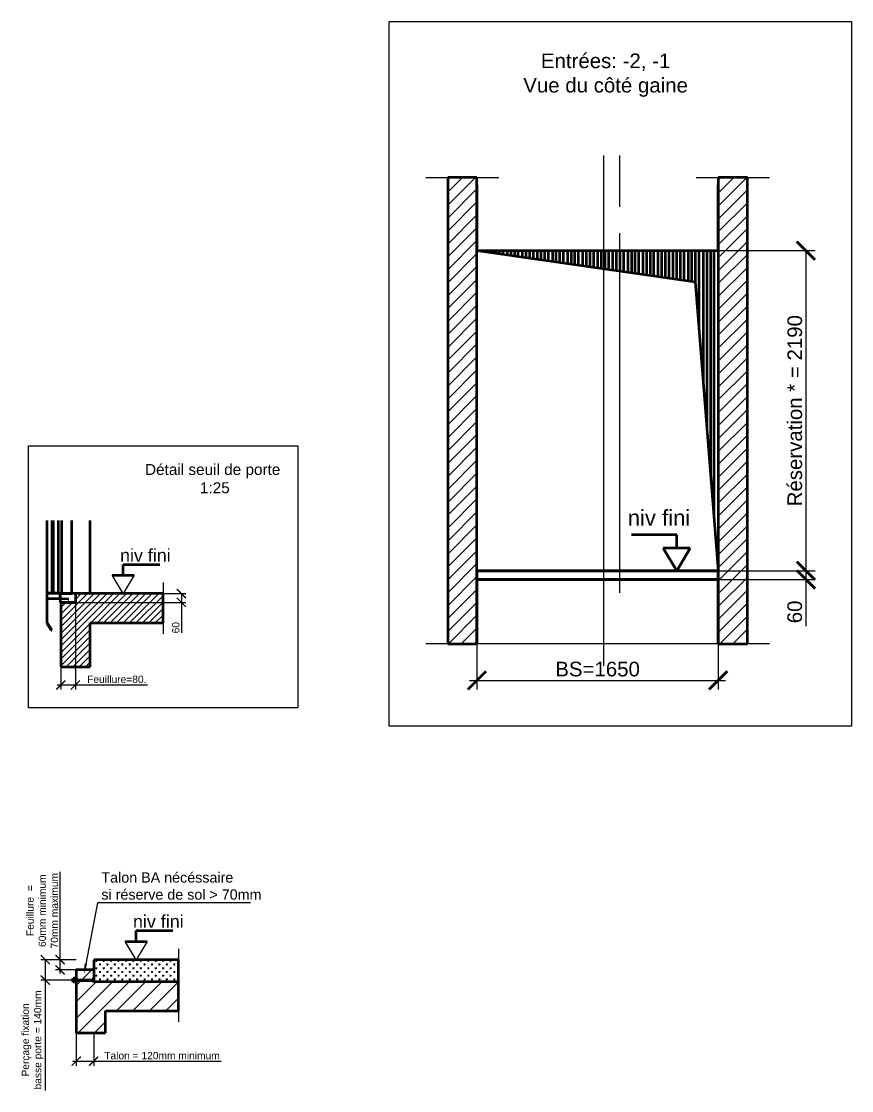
# Model space of a CAD drawing. Header units: millimetres. Extents: x -113 to 75846, y -14769 to 18394.
# Drawn here: x 3878 to 9557, y -2744 to 4571 of the extents above; entities that cross this region are included whole.
import ezdxf
from ezdxf.enums import TextEntityAlignment as Align

# ---------------------------------------------------------------- set-up
doc = ezdxf.new("R2010")
doc.units = ezdxf.units.MM
for name, pattern in [('AM_ISO02W050', [7.5, 6, -1.5]), ('AM_ISO08W050', [18, 12, -1.5, 3, -1.5]), ('DASH_CENTER', [36, 24, -3, 6, -3])]:
    doc.linetypes.add(name, pattern=pattern)
doc.layers.add('1', color=1, linetype='Continuous')
for name, color, linetype, lineweight in [('AM_0', 7, 'Continuous', 50), ('AM_5', 3, 'Continuous', 25), ('AM_8', 1, 'Continuous', 25), ('LDCar-AM_0', 7, 'Continuous', 50), ('LDCar-AM_3', 6, 'AM_ISO02W050', 25), ('LDCar-AM_4', 3, 'Continuous', 25), ('LDCar-AM_6', 2, 'Continuous', 35), ('LDCar-AM_7', 4, 'AM_ISO08W050', 25), ('LDShaft-AM_0', 7, 'Continuous', 50), ('LDShaft-AM_4', 3, 'Continuous', 25), ('LDShaft-AM_5', 3, 'Continuous', 25), ('LDShaft-AM_6', 2, 'Continuous', 35), ('LDShaft-AM_7', 4, 'AM_ISO08W050', 25), ('LDShaft-AM_8', 1, 'Continuous', 25)]:
    doc.layers.add(name, color=color, linetype=linetype, lineweight=lineweight)
doc.layers.add('AM_VIEWS', color=1, linetype='Continuous', lineweight=25, plot=False)
doc.styles.add('ACDINTS', font='arial.ttf', dxfattribs={"height": 0.2})
doc.styles.add('LD', font='ARIALUNI.TTF')
doc.dimstyles.new('LIFT', dxfattribs={"dimtxt": 2.5, "dimasz": 2.5, "dimexe": 1.25, "dimexo": 0, "dimgap": 0.5, "dimtad": 1, "dimdec": 0, "dimzin": 1, "dimdsep": 46, "dimtxsty": 'LD', "dimblk": 'ARCHTICK', "dimcen": 0, "dimdle": 1, "dimclrd": 3, "dimclre": 3, "dimclrt": 4, "dimadec": 0, "dimazin": 0, "dimtp": 0.1, "dimtm": 0.1, "dimtfac": 0.71, "dimtdec": 0, "dimtix": 1, "dimtmove": 0, "dimatfit": 3, "dimfxl": 1, "dimtolj": 1, "dimarcsym": 0})

# ---------------------------------------------------------------- blocks, each defined once
blk = doc.blocks.new('LD_20150423135318_00000017')
at = {"layer": 'LDShaft-AM_8'}
for p, q in [((1800, 739.3), (2160.7, 1100)), ((1800, 783.5), (2116.5, 1100)), ((1800, 827.7), (2072.3, 1100)), ((1800, 871.9), (2028.1, 1100)), ((1800, 916.1), (1983.9, 1100)), ((1900, 1060.3), (1939.7, 1100)), ((2004.9, 900), (2204.9, 1100)), ((2049, 900), (2249, 1100)), ((2093.2, 900), (2293.2, 1100)), ((2137.4, 900), (2337.4, 1100)), ((2181.6, 900), (2381.6, 1100)), ((2225.8, 900), (2425.8, 1100)), ((2270, 900), (2470, 1100)), ((1800, 960.3), (1879.7, 1040)), ((1800, 1004.5), (1835.5, 1040)), ((2314.2, 900), (2500, 1085.8)), ((2358.4, 900), (2500, 1041.6)), ((2402.6, 900), (2500, 997.4)), ((2446.8, 900), (2500, 953.2)), ((1800, 695.1), (2000, 895.1)), ((2491, 900), (2500, 909)), ((1800, 651), (2000, 851)), ((1800, 606.8), (2000, 806.8)), ((1837.4, 600), (2000, 762.6)), ((1881.6, 600), (2000, 718.4)), ((1925.8, 600), (2000, 674.2)), ((1970, 600), (2000, 630))]:
    blk.add_line(p, q, dxfattribs=at)
blk = doc.blocks.new('LD_20150423135318_00000018')
at = {"layer": 'LDShaft-AM_0'}
for p, q in [((2000, 1100), (2000, 1600)), ((1900, 1099.9999), (1900, 1040)), ((2000, 1099.9999), (1900, 1099.9999)), ((2500, 1099.9999), (2000, 1099.9999)), ((2500, 899.9999), (2500, 1099.9999)), ((1820, 1040), (1800, 1040)), ((1800, 1040), (1800, 600)), ((1900, 1040), (1820, 1040)), ((2000, 600), (2000, 899.9999)), ((2000, 899.9999), (2500, 899.9999)), ((1800, 600), (1820, 600)), ((1820, 600), (2000, 600))]:
    blk.add_line(p, q, dxfattribs=at)
blk = doc.blocks.new('LD_20150423135318_00000019')
at = {"layer": 'LDShaft-AM_4'}
blk.add_line((700, 75), (700, -275.0001), dxfattribs=at)
blk = doc.blocks.new('LD_20150423135318_0000001A')
at = {"layer": 'LDCar-AM_0'}
for p, q in [((-151, 500), (-151, 5)), ((-113, 5), (-113, 500)), ((-108, 500), (-108, 5)), ((-70, 5), (-70, 500)), ((-151, 5), (-113, 5)), ((-60, 0), (-150, 0)), ((-150, 0), (-150, -34)), ((-108, 5), (-70, 5)), ((-60, -34), (-60, 0)), ((-147, -34), (-150, -34)), ((-150, -34), (-150, -200)), ((-150, -34), (-60, -34)), ((-147, -200), (-147, -34)), ((-150, -200), (-147, -200)), ((-147.2, -200.2), (-149.8, -201.8)), ((-149.8, -201.8), (-119.8, -250.8)), ((-117.2, -249.2), (-147.2, -200.2)), ((-119.8, -250.8), (-117.2, -249.2))]:
    blk.add_line(p, q, dxfattribs=at)
at = {"layer": 'LDCar-AM_3'}
for p, q in [((-151, 500), (-151, 5)), ((-150, 500), (-150, 5)), ((-150, 5), (-150, 500)), ((-114, 500), (-114, 5)), ((-114, 5), (-114, 500)), ((-113, 5), (-113, 500)), ((-108, 500), (-108, 5)), ((-107, 500), (-107, 5)), ((-107, 5), (-107, 500)), ((-71, 500), (-71, 5)), ((-71, 5), (-71, 500)), ((-70, 5), (-70, 500)), ((-151, 5), (-150, 5)), ((-150, 5), (-114, 5)), ((-114, 5), (-113, 5)), ((-108, 5), (-107, 5)), ((-107, 5), (-71, 5)), ((-71, 5), (-70, 5))]:
    blk.add_line(p, q, dxfattribs=at)
at = {"layer": 'LDCar-AM_7'}
for p, q in [((-147, -34), (-147, -37)), ((-1, -34), (-147, -34)), ((-147, -37), (-4, -37)), ((-4, -37), (-4, -46)), ((-4, -46), (-1, -46)), ((-1, -46), (-1, -34))]:
    blk.add_line(p, q, dxfattribs=at)
blk = doc.blocks.new('_ArchTick')
at = {"color": 0, "linetype": 'ByBlock', "const_width": 0.15}
blk.add_lwpolyline([(-0.5, -0.5), (0.5, 0.5)], dxfattribs=at)
blk = doc.blocks.new('*D120')
at = {"layer": 'LDShaft-AM_5', "color": 3, "transparency": 16777216}
for p, q in [((4202.5, 656.2), (5003.7, 656.2)), ((4202.5, 596.2), (5003.7, 596.2)), ((4972.5, 656.2), (4972.5, 596.2)), ((4972.5, 596.2), (4972.5, 387.1))]:
    blk.add_line(p, q, dxfattribs=at)
for p in [(4202.7, 656.2), (4202.7, 596.2)]:
    blk.add_point(p, dxfattribs=at)
at = {"layer": 'LDShaft-AM_5', "color": 3, "transparency": 16777216, "xscale": 62.5, "yscale": 62.5, "zscale": 62.5}
for p, rotation in [((4972.5, 656.2), 270), ((4972.5, 596.2), 90)]:
    blk.add_blockref('_ArchTick', p, dxfattribs=dict(at, rotation=rotation))
at = {"layer": 'LDShaft-AM_5', "color": 4, "transparency": 16777216, "insert": (4960, 422.9), "char_height": 50, "attachment_point": 8, "rotation": 90, "style": 'LD'}
blk.add_mtext('60', dxfattribs=at)
blk = doc.blocks.new('*D121')
at = {"layer": 'AM_5', "color": 3, "lineweight": -2, "transparency": 16777216}
for p, q in [((4147.5, 656.2), (4147.5, 0)), ((4247.5, 656.2), (4247.5, 0)), ((4122.5, 31.2), (4247.5, 31.2)), ((4247.5, 31.2), (4740.2, 31.2))]:
    blk.add_line(p, q, dxfattribs=at)
at = {"layer": 'Defpoints', "color": 0, "transparency": 16777216}
for p in [(4147.5, 656.2), (4247.5, 656.2), (4247.5, 31.2)]:
    blk.add_point(p, dxfattribs=at)
at = {"layer": 'AM_5', "color": 3, "lineweight": -2, "transparency": 16777216, "xscale": 62.5, "yscale": 62.5, "zscale": 62.5, "rotation": 180}
blk.add_blockref('_ArchTick', (4147.5, 31.2), dxfattribs=at)
at = {"layer": 'AM_5', "color": 3, "lineweight": -2, "transparency": 16777216, "xscale": 62.5, "yscale": 62.5, "zscale": 62.5}
blk.add_blockref('_ArchTick', (4247.5, 31.2), dxfattribs=at)
at = {"layer": 'AM_5', "color": 4, "transparency": 16777216, "insert": (4530.7, 69.3), "char_height": 50, "attachment_point": 5, "style": 'LD'}
blk.add_mtext('\\A1;Feuillure=80.', dxfattribs=at)
blk = doc.blocks.new('LD_20150423135318_0000001B')
at = {"layer": 'LDShaft-AM_0'}
for p, q in [((-50, 500), (-50, 0)), ((20.5, 0), (20.5, 500)), ((-50, 0), (20.5, 0))]:
    blk.add_line(p, q, dxfattribs=at)
blk = doc.blocks.new('LD_20150423135318_0000001C')
at = {"layer": 'LDShaft-AM_0'}
for p, q in [((700, 0), (-5, 0)), ((-5, 0), (-5, -60)), ((-5, -60), (100, -60))]:
    blk.add_line(p, q, dxfattribs=at)
blk = doc.blocks.new('LD_20150423135318_0000001D')
at = {"layer": 'LDCar-AM_4'}
blk.add_line((2000, 600), (-350, 600), dxfattribs=at)
blk = doc.blocks.new('LD_20150423135318_0000001E')
at = {"layer": 'LDCar-AM_4'}
for p, q in [((-350, 3790), (150, 3790)), ((1500, 3790), (2000, 3790))]:
    blk.add_line(p, q, dxfattribs=at)
blk = doc.blocks.new('LD_20150423135318_0000001F')
at = {"layer": 'LDShaft-AM_8'}
for p, q in [((-200, 3600.7), (-10.7, 3790)), ((-200, 3689.1), (-99.1, 3790)), ((-200, 3777.5), (-187.5, 3790)), ((1650, 3594.5), (1845.5, 3790)), ((1650, 3682.9), (1757.1, 3790)), ((1650, 3771.3), (1668.7, 3790)), ((-200, 3512.3), (0, 3712.3)), ((1650, 3506.2), (1850, 3706.2)), ((-200, 3423.9), (0, 3623.9)), ((1650, 3417.8), (1850, 3617.8)), ((-200, 3335.5), (0, 3535.5)), ((1650, 3329.4), (1850, 3529.4)), ((-200, 3247.1), (0, 3447.1)), ((1650, 3241), (1850, 3441)), ((-200, 3158.8), (0, 3358.8)), ((1650, 3152.6), (1850, 3352.6)), ((-200, 3070.4), (0, 3270.4)), ((1650, 3064.2), (1850, 3264.2)), ((-200, 2982), (0, 3182)), ((1650, 2975.8), (1850, 3175.8)), ((-200, 2893.6), (0, 3093.6)), ((1650, 2887.4), (1850, 3087.4)), ((-200, 2805.2), (0, 3005.2)), ((1650, 2799), (1850, 2999)), ((-200, 2716.8), (0, 2916.8)), ((1650, 2710.7), (1850, 2910.7)), ((-200, 2628.4), (0, 2828.4)), ((1650, 2622.3), (1850, 2822.3)), ((-200, 2540), (0, 2740)), ((1650, 2533.9), (1850, 2733.9)), ((-200, 2451.7), (0, 2651.7)), ((1650, 2445.5), (1850, 2645.5)), ((-200, 2363.3), (0, 2563.3)), ((1650, 2357.1), (1850, 2557.1)), ((-200, 2274.9), (0, 2474.9)), ((1650, 2268.7), (1850, 2468.7)), ((-200, 2186.5), (0, 2386.5)), ((1650, 2180.3), (1850, 2380.3)), ((-200, 2098.1), (0, 2298.1)), ((1650, 2091.9), (1850, 2291.9)), ((-200, 2009.7), (0, 2209.7)), ((1650, 2003.6), (1850, 2203.6)), ((-200, 1921.3), (0, 2121.3)), ((1650, 1915.2), (1850, 2115.2)), ((-200, 1832.9), (0, 2032.9)), ((1650, 1826.8), (1850, 2026.8)), ((-200, 1744.5), (0, 1944.5)), ((1650, 1738.4), (1850, 1938.4)), ((-200, 1656.2), (0, 1856.2)), ((1650, 1650), (1850, 1850)), ((1650, 1650), (1850, 1850)), ((-200, 1567.8), (0, 1767.8)), ((1650, 1561.6), (1850, 1761.6)), ((-200, 1479.4), (0, 1679.4)), ((1650, 1473.2), (1850, 1673.2)), ((-200, 1391), (0, 1591)), ((1650, 1384.8), (1850, 1584.8)), ((-200, 1302.6), (0, 1502.6)), ((1650, 1296.4), (1850, 1496.4)), ((-200, 1214.2), (0, 1414.2)), ((1650, 1208.1), (1850, 1408.1)), ((-200, 1125.8), (0, 1325.8)), ((1650, 1119.7), (1850, 1319.7)), ((-200, 1037.4), (0, 1237.4)), ((1650, 1031.3), (1850, 1231.3)), ((-200, 949), (0, 1149)), ((1650, 942.9), (1850, 1142.9)), ((-200, 860.7), (0, 1060.7)), ((1650, 854.5), (1850, 1054.5)), ((-200, 772.3), (0, 972.3)), ((1650, 766.1), (1850, 966.1)), ((-200, 683.9), (0, 883.9)), ((1650, 677.7), (1850, 877.7)), ((-195.5, 600), (0, 795.5)), ((1660.7, 600), (1850, 789.3)), ((-107.1, 600), (0, 707.1)), ((1749, 600), (1850, 701)), ((-18.7, 600), (0, 618.7)), ((1837.4, 600), (1850, 612.6))]:
    blk.add_line(p, q, dxfattribs=at)
blk = doc.blocks.new('LD_20150423135318_00000020')
at = {"layer": 'LDShaft-AM_0'}
for p, q in [((0, 3790), (-200, 3790)), ((-200, 3790), (-200, 600)), ((0, 600), (0, 3790)), ((0, 3739.9999), (0, 3680)), ((1850, 3790), (1650, 3790)), ((1650, 3790), (1650, 600)), ((1650, 3680), (1650, 3739.9999)), ((1850, 600), (1850, 3790)), ((0, 3680), (0, 3290)), ((1650, 3290), (1650, 3680)), ((0, 3290), (1650, 3290)), ((0, 1099.9999), (0, 1040)), ((1650, 1099.9999), (0, 1099.9999)), ((1650, 1040), (1650, 1099.9999)), ((0, 1040), (0, 600)), ((1650, 1040), (0, 1040)), ((0, 1040), (1650, 1040)), ((1650, 600), (1650, 1040)), ((-200, 600), (0, 600)), ((1650, 600), (1850, 600))]:
    blk.add_line(p, q, dxfattribs=at)
blk = doc.blocks.new('LD_20150423135318_00000021')
at = {"layer": 'LDShaft-AM_7'}
for p, q in [((-783, -650), (-783, 2840)), ((-673, -150), (-673, 2310))]:
    blk.add_line(p, q, dxfattribs=at)
blk = doc.blocks.new('*D129')
at = {"layer": 'AM_5', "color": 3, "transparency": 16777216}
for p, q in [((8644.1, 3002.5), (9306.6, 3002.5)), ((9244.1, 3002.5), (9244.1, 812.5)), ((8644.1, 812.5), (9306.6, 812.5))]:
    blk.add_line(p, q, dxfattribs=at)
for p in [(8644.6, 3002.5), (8644.6, 812.5)]:
    blk.add_point(p, dxfattribs=at)
at = {"layer": 'AM_5', "color": 3, "transparency": 16777216, "xscale": 125, "yscale": 125, "zscale": 125}
for p, rotation in [((9244.1, 3002.5), 90), ((9244.1, 812.5), 270)]:
    blk.add_blockref('_ArchTick', p, dxfattribs=dict(at, rotation=rotation))
at = {"layer": 'AM_5', "color": 4, "transparency": 16777216, "insert": (9219.1, 1907.5), "char_height": 100, "attachment_point": 8, "rotation": 90, "style": 'LD'}
blk.add_mtext('Réservation * = 2190', dxfattribs=at)
blk = doc.blocks.new('LD_HOLE')
for p, q in [((-0.5, 0.5), (0.4046, 0.403)), ((-0.4375, 0.5), (-0.4375, 0.4933)), ((-0.4225, 0.5), (-0.4225, 0.4917)), ((-0.4075, 0.5), (-0.4075, 0.4901)), ((-0.3925, 0.5), (-0.3925, 0.4878)), ((-0.375, 0.5), (-0.375, 0.4866)), ((-0.36, 0.5), (-0.36, 0.485)), ((-0.345, 0.5), (-0.345, 0.4834)), ((-0.33, 0.5), (-0.33, 0.4818)), ((-0.3125, 0.5), (-0.3125, 0.4799)), ((-0.2975, 0.5), (-0.2975, 0.4783)), ((-0.2825, 0.5), (-0.2825, 0.4767)), ((-0.2675, 0.5), (-0.2675, 0.4751)), ((-0.25, 0.5), (-0.25, 0.4732)), ((-0.235, 0.5), (-0.235, 0.4716)), ((-0.22, 0.5), (-0.22, 0.47)), ((-0.205, 0.5), (-0.205, 0.4684)), ((-0.1875, 0.5), (-0.1875, 0.4665)), ((-0.1725, 0.5), (-0.1725, 0.4649)), ((-0.1575, 0.5), (-0.1575, 0.4633)), ((-0.1425, 0.5), (-0.1425, 0.4617)), ((-0.125, 0.5), (-0.125, 0.4598)), ((-0.11, 0.5), (-0.11, 0.4582)), ((-0.095, 0.5), (-0.095, 0.4566)), ((-0.08, 0.5), (-0.08, 0.455)), ((-0.0625, 0.5), (-0.0625, 0.4531)), ((-0.0475, 0.5), (-0.0475, 0.4515)), ((-0.0325, 0.5), (-0.0325, 0.4499)), ((-0.0175, 0.5), (-0.0175, 0.4483)), ((0, 0.5), (0, 0.4464)), ((0.015, 0.5), (0.015, 0.4448)), ((0.03, 0.5), (0.03, 0.4432)), ((0.045, 0.5), (0.045, 0.4416)), ((0.0625, 0.5), (0.0625, 0.4397)), ((0.0775, 0.5), (0.0775, 0.4381)), ((0.0925, 0.5), (0.0925, 0.4365)), ((0.1075, 0.5), (0.1075, 0.4349)), ((0.125, 0.5), (0.125, 0.433)), ((0.14, 0.5), (0.14, 0.4314)), ((0.155, 0.5), (0.155, 0.4298)), ((0.17, 0.5), (0.17, 0.4282)), ((0.1875, 0.5), (0.1875, 0.4263)), ((0.2025, 0.5), (0.2025, 0.4247)), ((0.2175, 0.5), (0.2175, 0.4231)), ((0.2325, 0.5), (0.2325, 0.4214)), ((0.25, 0.5), (0.25, 0.4196)), ((0.265, 0.5), (0.265, 0.418)), ((0.28, 0.5), (0.28, 0.4164)), ((0.295, 0.5), (0.295, 0.4147)), ((0.3125, 0.5), (0.3125, 0.4129)), ((0.3275, 0.5), (0.3275, 0.4113)), ((0.3425, 0.5), (0.3425, 0.4097)), ((0.3575, 0.5), (0.3575, 0.408)), ((0.375, 0.5), (0.375, 0.4062)), ((0.39, 0.5), (0.39, 0.4046)), ((0.405, 0.5), (0.405, 0.3989)), ((0.42, 0.5), (0.42, 0.257)), ((0.4375, 0.5), (0.4375, 0.0914)), ((0.4525, 0.5), (0.4525, -0.0505)), ((0.4675, 0.5), (0.4675, -0.1925)), ((0.4825, 0.5), (0.4825, -0.3344)), ((0.4046, 0.403), (0.5, -0.5))]:
    blk.add_line(p, q)
blk = doc.blocks.new('LD_20150423135318_00000022')
at = {"layer": 'LDCar-AM_0', "xscale": 1650, "yscale": 2190, "zscale": 1650}
blk.add_blockref('LD_HOLE', (0, 0), dxfattribs=at)
blk = doc.blocks.new('*D131')
at = {"layer": 'Defpoints', "color": 0, "transparency": 16777216}
for p in [(6994.1, 812.5), (8644.1, 812.5), (8644.1, 62.5)]:
    blk.add_point(p, dxfattribs=at)
at = {"layer": 'LDShaft-AM_5', "color": 3, "lineweight": -2, "transparency": 16777216}
for p, q in [((6994.1, 812.5), (6994.1, 0)), ((8644.1, 812.5), (8644.1, 0)), ((6944.1, 62.5), (8694.1, 62.5))]:
    blk.add_line(p, q, dxfattribs=at)
at = {"layer": 'LDShaft-AM_5', "color": 3, "lineweight": -2, "transparency": 16777216, "xscale": 125, "yscale": 125, "zscale": 125, "rotation": 180}
blk.add_blockref('_ArchTick', (6994.1, 62.5), dxfattribs=at)
at = {"layer": 'LDShaft-AM_5', "color": 3, "lineweight": -2, "transparency": 16777216, "xscale": 125, "yscale": 125, "zscale": 125}
blk.add_blockref('_ArchTick', (8644.1, 62.5), dxfattribs=at)
at = {"layer": 'LDShaft-AM_5', "color": 4, "transparency": 16777216, "insert": (7819.1, 139.2), "char_height": 100, "attachment_point": 5, "style": 'LD'}
blk.add_mtext('\\A1;BS=1650', dxfattribs=at)
blk = doc.blocks.new('LD_20150423135318_00000023')
at = {"layer": 'LDShaft-AM_0'}
for p, q in [((0, 0), (-1650, 0)), ((-1650, 0), (-1650, -0.0001)), ((0, -0.0001), (0, 0)), ((-1650, -0.0001), (0, -0.0001))]:
    blk.add_line(p, q, dxfattribs=at)
blk = doc.blocks.new('LD_20150423135318_00000024')
at = {"layer": 'LDShaft-AM_7'}
for p, q in [((-783, -3290), (-783, 200)), ((-673, -150), (-673, 200))]:
    blk.add_line(p, q, dxfattribs=at)
blk = doc.blocks.new('LD_ENTRY_FLOOR_L')
for p, q in [((-150, 250), (0, 0)), ((0, 0), (150, 250))]:
    blk.add_line(p, q)
at = {"layer": 'AM_0'}
for p, q in [((0, 398), (-500, 398)), ((0, 250), (0, 398)), ((150, 250), (-150, 250))]:
    blk.add_line(p, q, dxfattribs=at)
blk = doc.blocks.new('*D608')
at = {"layer": 'Defpoints', "color": 0, "transparency": 16777216}
for p in [(8944.5, 812.5), (9244.1, 812.5), (8628.8, 752.5)]:
    blk.add_point(p, dxfattribs=at)
at = {"layer": 'LDShaft-AM_5', "color": 3, "lineweight": -2, "transparency": 16777216}
for p, q in [((8944.5, 812.5), (9306.6, 812.5)), ((9244.1, 812.5), (9244.1, 702.5)), ((8628.8, 752.5), (9306.6, 752.5)), ((9244.1, 752.5), (9244.1, 434.3))]:
    blk.add_line(p, q, dxfattribs=at)
at = {"layer": 'LDShaft-AM_5', "color": 3, "lineweight": -2, "transparency": 16777216, "xscale": 125, "yscale": 125, "zscale": 125}
for p, rotation in [((9244.1, 812.5), 90), ((9244.1, 752.5), 270)]:
    blk.add_blockref('_ArchTick', p, dxfattribs=dict(at, rotation=rotation))
at = {"layer": 'LDShaft-AM_5', "color": 4, "transparency": 16777216, "insert": (9168, 530.9), "char_height": 100, "attachment_point": 5, "rotation": 90, "style": 'LD'}
blk.add_mtext('\\A1;60', dxfattribs=at)
blk = doc.blocks.new('_NONE')

msp = doc.modelspace()

# ---------------------------------------------------------------- linework, layer by layer
for p, q in [((4574.4, 656.2), (4499.4, 781.3)), ((4649.4, 781.3), (4574.4, 656.2)), ((4662.9, -1848.4), (4587.9, -1723.4)), ((4737.9, -1723.4), (4662.9, -1848.4))]:
    msp.add_line(p, q)
at = {"layer": '1'}
for p, q in [((4233.7, -1975.1), (4233.7, -1979.5)), ((4233.7, -1975.1), (4233.7, -1979.5)), ((4246.8, -1970.7), (4235, -1970.7)), ((4246.8, -1970.7), (4235, -1970.7)), ((4248.1, -1968.7), (4248.1, -2008.2)), ((4251.7, -1968.7), (4248.1, -1968.7)), ((4248.1, -1968.7), (4248.1, -2008.2)), ((4251.7, -1968.7), (4248.1, -1968.7)), ((4248.1, -2001.7), (4248.1, -1975.1)), ((4248.1, -2001.7), (4248.1, -1975.1)), ((4251.7, -1988.4), (4251.7, -1968.7)), ((4251.7, -1988.4), (4251.7, -1968.7)), ((4223, -1979.5), (4222.1, -1980.4)), ((4223, -1979.5), (4222.1, -1980.4)), ((4233.7, -1980.4), (4222.1, -1980.4)), ((4222.1, -1980.4), (4222.1, -1996.5)), ((4233.7, -1980.4), (4222.1, -1980.4)), ((4222.1, -1980.4), (4222.1, -1996.5)), ((4233.7, -1996.5), (4222.1, -1996.5)), ((4222.1, -1996.5), (4223, -1997.4)), ((4233.7, -1996.5), (4222.1, -1996.5)), ((4222.1, -1996.5), (4223, -1997.4)), ((4223, -1979.5), (4223, -1997.4)), ((4233.7, -1979.5), (4223, -1979.5)), ((4223, -1979.5), (4223, -1997.4)), ((4233.7, -1979.5), (4223, -1979.5)), ((4223, -1997.4), (4233.7, -1997.4)), ((4223, -1997.4), (4233.7, -1997.4)), ((4233.7, -1979.5), (4233.7, -1980.4)), ((4233.7, -1979.5), (4233.7, -1980.4)), ((4233.7, -1980.4), (4233.7, -1996.5)), ((4233.7, -1980.4), (4233.7, -1996.5)), ((4233.7, -1996.5), (4233.7, -1997.4)), ((4233.7, -1996.5), (4233.7, -1997.4)), ((4233.7, -1997.4), (4233.7, -2001.7)), ((4233.7, -1997.4), (4233.7, -2001.7)), ((4246.8, -1979.6), (4235, -1979.6)), ((4246.8, -1979.6), (4235, -1979.6)), ((4246.8, -1997.3), (4235, -1997.3)), ((4246.8, -1997.3), (4235, -1997.3)), ((4246.8, -2006.2), (4235, -2006.2)), ((4246.8, -2006.2), (4235, -2006.2)), ((4248.1, -2008.2), (4251.7, -2008.2)), ((4248.1, -2008.2), (4251.7, -2008.2)), ((4251.7, -1982.5), (4360.1, -1982.5)), ((4251.7, -2008.2), (4251.7, -1988.4)), ((4251.7, -2008.2), (4251.7, -1988.4)), ((4251.7, -1994.4), (4360.1, -1994.4)), ((4360.8, -1993.6), (4360.8, -1983.2)), ((4364, -1976.5), (4361.2, -1981.8)), ((4364, -2000.4), (4361.2, -1995.1)), ((4366.8, -1975.4), (4364, -1975.4)), ((4364, -1975.4), (4364, -2001.5)), ((4366.8, -2001.5), (4364, -2001.5)), ((4366.4, -1982.3), (4364.3, -1982.3)), ((4366.4, -1994.5), (4364.3, -1994.5)), ((4366.8, -1975.4), (4366.8, -2001.5))]:
    msp.add_line(p, q, dxfattribs=at)
at = {"layer": '1', "linetype": 'DASH_CENTER'}
msp.add_line((4378.9, -1988.4), (4215.8, -1988.4), dxfattribs=at)
at = {"layer": '1'}
for centre, radius, start, end in [((4242.1, -1975.1), 8.36, 148.06295, 211.93705), ((4242.1, -1975.1), 8.36, 148.06295, 211.93705), ((4239.7, -1975.1), 8.36, 328.06295, 31.93705), ((4239.7, -1975.1), 8.36, 328.06295, 31.93705), ((4265.4, -1988.4), 31.6, 163.73976, 196.26024), ((4265.4, -1988.4), 31.6, 163.73976, 196.26024), ((4242.1, -2001.7), 8.41, 148.15533, 211.84467), ((4242.1, -2001.7), 8.41, 148.15533, 211.84467), ((4216.5, -1988.4), 31.6, 343.73976, 16.26024), ((4216.5, -1988.4), 31.6, 343.73976, 16.26024), ((4239.7, -2001.7), 8.41, 328.15533, 31.84467), ((4239.7, -2001.7), 8.41, 328.15533, 31.84467), ((4360.1, -1981.3), 1.2, 270, 332.30053), ((4360.1, -1995.6), 1.2, 27.69947, 90)]:
    msp.add_arc(centre, radius, start, end, dxfattribs=at)
msp.add_point((4251.7, -1988.4), dxfattribs=at)
at = {"layer": 'AM_0'}
for p, q in [((4574.4, 855.1), (4824.4, 855.1)), ((4574.4, 781.3), (4574.4, 855.1)), ((4499.4, 781.3), (4649.4, 781.3)), ((4662.9, -1649.6), (4912.9, -1649.6)), ((4662.9, -1723.4), (4662.9, -1649.6)), ((4587.9, -1723.4), (4737.9, -1723.4)), ((4372.9, -1918.4), (4372.9, -1998.4)), ((4372.9, -1998.4), (4952.9, -1998.4)), ((4452.9, -2198.4), (4952.9, -2198.4))]:
    msp.add_line(p, q, dxfattribs=at)
at = {"layer": 'AM_5', "color": 3}
for p, q in [((4398.1, -1459.8), (4319.5, -1876.1)), ((4421.9, -1459.8), (4398.1, -1459.8)), ((5445.7, -1459.8), (4421.9, -1459.8)), ((4252.7, -1848.4), (4010.5, -1848.4)), ((4041.8, -1848.4), (4041.8, -2013.4)), ((4215.8, -1988.4), (4010.5, -1988.4)), ((4041.8, -1988.4), (4041.8, -2744.3)), ((4252.9, -2348.4), (4252.9, -2574.3)), ((4372.9, -2348.4), (4372.9, -2574.3)), ((4227.9, -2543), (4372.9, -2543)), ((4372.9, -2543), (5244.3, -2543))]:
    msp.add_line(p, q, dxfattribs=at)
at = {"layer": 'AM_5', "color": 3, "linetype": 'Continuous'}
msp.add_trace([(4310.4, -1874.4), (4328.5, -1877.8), (4306.5, -1944.8)], dxfattribs=at)
at = {"layer": 'AM_8'}
for p, q in [((4397.2, -1856.4), (4384.5, -1856.4)), ((4390.9, -1862.8), (4390.9, -1850.1)), ((4390.9, -1913.6), (4390.9, -1900.9)), ((4422.6, -1881.8), (4409.9, -1881.8)), ((4416.3, -1888.2), (4416.3, -1875.5)), ((4448, -1856.4), (4435.3, -1856.4)), ((4441.7, -1862.8), (4441.7, -1850.1)), ((4441.7, -1913.6), (4441.7, -1900.9)), ((4473.4, -1881.8), (4460.7, -1881.8)), ((4467.1, -1888.2), (4467.1, -1875.5)), ((4498.8, -1856.4), (4486.1, -1856.4)), ((4492.5, -1862.8), (4492.5, -1850.1)), ((4492.5, -1913.6), (4492.5, -1900.9)), ((4524.2, -1881.8), (4511.5, -1881.8)), ((4517.9, -1888.2), (4517.9, -1875.5)), ((4549.6, -1856.4), (4536.9, -1856.4)), ((4543.3, -1862.8), (4543.3, -1850.1)), ((4543.3, -1913.6), (4543.3, -1900.9)), ((4575, -1881.8), (4562.3, -1881.8)), ((4568.7, -1888.2), (4568.7, -1875.5)), ((4600.4, -1856.4), (4587.7, -1856.4)), ((4594.1, -1862.8), (4594.1, -1850.1)), ((4594.1, -1913.6), (4594.1, -1900.9)), ((4625.8, -1881.8), (4613.1, -1881.8)), ((4619.5, -1888.2), (4619.5, -1875.5)), ((4651.2, -1856.4), (4638.5, -1856.4)), ((4644.9, -1862.8), (4644.9, -1850.1)), ((4644.9, -1913.6), (4644.9, -1900.9)), ((4676.6, -1881.8), (4663.9, -1881.8)), ((4670.3, -1888.2), (4670.3, -1875.5)), ((4702, -1856.4), (4689.3, -1856.4)), ((4695.7, -1862.8), (4695.7, -1850.1)), ((4695.7, -1913.6), (4695.7, -1900.9)), ((4727.4, -1881.8), (4714.7, -1881.8)), ((4721.1, -1888.2), (4721.1, -1875.5)), ((4752.8, -1856.4), (4740.1, -1856.4)), ((4746.5, -1862.8), (4746.5, -1850.1)), ((4746.5, -1913.6), (4746.5, -1900.9)), ((4778.2, -1881.8), (4765.5, -1881.8)), ((4771.9, -1888.2), (4771.9, -1875.5)), ((4803.6, -1856.4), (4790.9, -1856.4)), ((4797.3, -1862.8), (4797.3, -1850.1)), ((4797.3, -1913.6), (4797.3, -1900.9)), ((4829, -1881.8), (4816.3, -1881.8)), ((4822.7, -1888.2), (4822.7, -1875.5)), ((4854.4, -1856.4), (4841.7, -1856.4)), ((4848.1, -1862.8), (4848.1, -1850.1)), ((4848.1, -1913.6), (4848.1, -1900.9)), ((4879.8, -1881.8), (4867.1, -1881.8)), ((4873.5, -1888.2), (4873.5, -1875.5)), ((4905.2, -1856.4), (4892.5, -1856.4)), ((4898.9, -1862.8), (4898.9, -1850.1)), ((4898.9, -1913.6), (4898.9, -1900.9)), ((4930.6, -1881.8), (4917.9, -1881.8)), ((4924.3, -1888.2), (4924.3, -1875.5)), ((4952.9, -1856.4), (4943.3, -1856.4)), ((4949.7, -1862.8), (4949.7, -1850.1)), ((4949.7, -1913.6), (4949.7, -1900.9)), ((4252.9, -2025.5), (4359.9, -1918.4)), ((4397.2, -1907.2), (4384.5, -1907.2)), ((4397.2, -1958), (4384.5, -1958)), ((4390.9, -1964.4), (4390.9, -1951.7)), ((4422.6, -1932.6), (4409.9, -1932.6)), ((4416.3, -1939), (4416.3, -1926.3)), ((4448, -1907.2), (4435.3, -1907.2)), ((4448, -1958), (4435.3, -1958)), ((4441.7, -1964.4), (4441.7, -1951.7)), ((4473.4, -1932.6), (4460.7, -1932.6)), ((4467.1, -1939), (4467.1, -1926.3)), ((4498.8, -1907.2), (4486.1, -1907.2)), ((4498.8, -1958), (4486.1, -1958)), ((4492.5, -1964.4), (4492.5, -1951.7)), ((4524.2, -1932.6), (4511.5, -1932.6)), ((4517.9, -1939), (4517.9, -1926.3)), ((4549.6, -1907.2), (4536.9, -1907.2)), ((4549.6, -1958), (4536.9, -1958)), ((4543.3, -1964.4), (4543.3, -1951.7)), ((4575, -1932.6), (4562.3, -1932.6)), ((4568.7, -1939), (4568.7, -1926.3)), ((4600.4, -1907.2), (4587.7, -1907.2)), ((4600.4, -1958), (4587.7, -1958)), ((4594.1, -1964.4), (4594.1, -1951.7)), ((4625.8, -1932.6), (4613.1, -1932.6)), ((4619.5, -1939), (4619.5, -1926.3)), ((4651.2, -1907.2), (4638.5, -1907.2)), ((4651.2, -1958), (4638.5, -1958)), ((4644.9, -1964.4), (4644.9, -1951.7)), ((4676.6, -1932.6), (4663.9, -1932.6)), ((4670.3, -1939), (4670.3, -1926.3)), ((4702, -1907.2), (4689.3, -1907.2)), ((4702, -1958), (4689.3, -1958)), ((4695.7, -1964.4), (4695.7, -1951.7)), ((4727.4, -1932.6), (4714.7, -1932.6)), ((4721.1, -1939), (4721.1, -1926.3)), ((4752.8, -1907.2), (4740.1, -1907.2)), ((4752.8, -1958), (4740.1, -1958)), ((4746.5, -1964.4), (4746.5, -1951.7)), ((4778.2, -1932.6), (4765.5, -1932.6)), ((4771.9, -1939), (4771.9, -1926.3)), ((4803.6, -1907.2), (4790.9, -1907.2)), ((4803.6, -1958), (4790.9, -1958)), ((4797.3, -1964.4), (4797.3, -1951.7)), ((4829, -1932.6), (4816.3, -1932.6)), ((4822.7, -1939), (4822.7, -1926.3)), ((4854.4, -1907.2), (4841.7, -1907.2)), ((4854.4, -1958), (4841.7, -1958)), ((4848.1, -1964.4), (4848.1, -1951.7)), ((4879.8, -1932.6), (4867.1, -1932.6)), ((4873.5, -1939), (4873.5, -1926.3)), ((4905.2, -1907.2), (4892.5, -1907.2)), ((4905.2, -1958), (4892.5, -1958)), ((4898.9, -1964.4), (4898.9, -1951.7)), ((4930.6, -1932.6), (4917.9, -1932.6)), ((4924.3, -1939), (4924.3, -1926.3)), ((4952.9, -1907.2), (4943.3, -1907.2)), ((4952.9, -1958), (4943.3, -1958)), ((4949.7, -1964.4), (4949.7, -1951.7)), ((4252.9, -2137.7), (4392.2, -1998.4)), ((4252.9, -2250), (4504.4, -1998.4)), ((4266.7, -2348.4), (4616.7, -1998.4)), ((4422.6, -1983.4), (4409.9, -1983.4)), ((4416.3, -1989.8), (4416.3, -1977.1)), ((4473.4, -1983.4), (4460.7, -1983.4)), ((4467.1, -1989.8), (4467.1, -1977.1)), ((4524.2, -1983.4), (4511.5, -1983.4)), ((4517.9, -1989.8), (4517.9, -1977.1)), ((4529, -2198.4), (4729, -1998.4)), ((4575, -1983.4), (4562.3, -1983.4)), ((4568.7, -1989.8), (4568.7, -1977.1)), ((4625.8, -1983.4), (4613.1, -1983.4)), ((4619.5, -1989.8), (4619.5, -1977.1)), ((4641.2, -2198.4), (4841.2, -1998.4)), ((4676.6, -1983.4), (4663.9, -1983.4)), ((4670.3, -1989.8), (4670.3, -1977.1)), ((4727.4, -1983.4), (4714.7, -1983.4)), ((4721.1, -1989.8), (4721.1, -1977.1)), ((4753.5, -2198.4), (4952.9, -1999)), ((4778.2, -1983.4), (4765.5, -1983.4)), ((4771.9, -1989.8), (4771.9, -1977.1)), ((4829, -1983.4), (4816.3, -1983.4)), ((4822.7, -1989.8), (4822.7, -1977.1)), ((4879.8, -1983.4), (4867.1, -1983.4)), ((4873.5, -1989.8), (4873.5, -1977.1)), ((4930.6, -1983.4), (4917.9, -1983.4)), ((4924.3, -1989.8), (4924.3, -1977.1)), ((4865.7, -2198.4), (4952.9, -2111.3)), ((4379, -2348.4), (4452.9, -2274.5))]:
    msp.add_line(p, q, dxfattribs=at)
at = {"layer": 'AM_VIEWS'}
for points in [[(6394.1, 4571.2), (9556.6, 4571.2), (9556.6, -250), (6394.1, -250)], [(3926.5, 1666.8), (5769.1, 1666.8), (5769.1, -125), (3926.5, -125)]]:
    msp.add_lwpolyline(points, close=True, dxfattribs=at)
at = {"layer": 'LDShaft-AM_0'}
for p, q in [((4952.9, -1848.4), (4372.9, -1848.4)), ((4372.9, -1848.4), (4372.9, -1918.4)), ((4952.9, -1998.4), (4952.9, -1848.4)), ((4372.9, -1918.4), (4252.9, -1918.4)), ((4252.9, -1918.4), (4252.9, -2348.4)), ((4952.9, -2198.4), (4952.9, -1998.4)), ((4452.9, -2348.4), (4452.9, -2198.4)), ((4252.9, -2348.4), (4452.9, -2348.4))]:
    msp.add_line(p, q, dxfattribs=at)
at = {"layer": 'LDShaft-AM_4'}
for p, q in [((4952.9, -1773.4), (4952.9, -1848.4)), ((4952.9, -1848.4), (4952.9, -1998.4)), ((4952.9, -1998.4), (4952.9, -2274.2))]:
    msp.add_line(p, q, dxfattribs=at)
at = {"layer": 'LDShaft-AM_5', "color": 3}
for p, q in [((4142.6, -1848.4), (4142.6, -1246.6)), ((4252.7, -1848.4), (4111.3, -1848.4)), ((4142.6, -1943.4), (4142.6, -1848.4)), ((4252.9, -1918.4), (4111.3, -1918.4))]:
    msp.add_line(p, q, dxfattribs=at)

# ---------------------------------------------------------------- block references
at = {"layer": 'AM_5', "color": 3, "xscale": 62.5, "yscale": 62.5, "zscale": 62.5}
for p, rotation in [((4041.8, -1848.4), 90), ((4041.8, -1988.4), 270), ((4252.9, -2543), 180)]:
    msp.add_blockref('_ArchTick', p, dxfattribs=dict(at, rotation=rotation))
msp.add_blockref('_ArchTick', (4372.9, -2543), dxfattribs=at)
at = {"layer": 'LDCar-AM_0', "xscale": 0.617, "yscale": 0.617, "zscale": 0.617}
msp.add_blockref('LD_ENTRY_FLOOR_L', (8360.3, 812.5), dxfattribs=at)
at = {"layer": 'LDCar-AM_6'}
for name, p in [('LD_20150423135318_0000001E', (6994.1, -287.5)), ('LD_20150423135318_00000022', (7819.1, 1907.5)), ('LD_20150423135318_0000001A', (4202.5, 656.2)), ('LD_20150423135318_0000001D', (6994.1, -287.5))]:
    msp.add_blockref(name, p, dxfattribs=at)
at = {"layer": 'LDShaft-AM_5', "color": 3, "xscale": 62.5, "yscale": 62.5, "zscale": 62.5}
for p, rotation in [((4142.6, -1848.4), 90), ((4142.6, -1918.4), 270)]:
    msp.add_blockref('_ArchTick', p, dxfattribs=dict(at, rotation=rotation))
at = {"layer": 'LDShaft-AM_6'}
for name, p in [('LD_20150423135318_00000021', (8644.1, 812.5)), ('LD_20150423135318_00000024', (8644.1, 3452.5)), ('LD_20150423135318_0000001F', (6994.1, -287.5)), ('LD_20150423135318_00000020', (6994.1, -287.5)), ('LD_20150423135318_00000018', (2347.5, -443.8)), ('LD_20150423135318_0000001B', (4202.5, 656.2)), ('LD_20150423135318_00000023', (8644.1, 812.5)), ('LD_20150423135318_00000019', (4147.5, 656.2)), ('LD_20150423135318_0000001C', (4147.5, 656.2)), ('LD_20150423135318_00000017', (2347.5, -443.8))]:
    msp.add_blockref(name, p, dxfattribs=at)

# ---------------------------------------------------------------- texts
at = {"layer": 'AM_5', "color": 2, "insert": (4425.4, -1438.7), "char_height": 70, "attachment_point": 7, "style": 'ACDINTS'}
msp.add_mtext('Talon BA nécéssaire \\Psi réserve de sol > 70mm', dxfattribs=at)
at = {"layer": 'AM_5', "color": 4, "insert": (3955.1, -2397.6), "char_height": 50, "attachment_point": 5, "rotation": 90, "style": 'LD'}
msp.add_mtext('\\A1;Perçage fixation\\Pbasse porte = 140mm', dxfattribs=at)
at = {"layer": 'AM_5', "color": 4, "insert": (4839.9, -2505), "char_height": 50, "attachment_point": 5, "style": 'LD'}
msp.add_mtext('\\A1;Talon = 120mm minimum', dxfattribs=at)
at = {"layer": 'LDCar-AM_0', "style": 'LD'}
for height, p in [(107.97, (8452.9, 1121)), (87.5, (4899.4, 874.2)), (87.5, (4987.9, -1630.5))]:
    msp.add_text('niv fini', height=height, dxfattribs=at).set_placement(p, align=Align.RIGHT)
at = {"layer": 'LDShaft-AM_0', "attachment_point": 8, "style": 'LD'}
for s, insert, char_height in [('\\fArial Unicode MS|b0|i0|u0;\\C256;Entrées: -2, -1\\PVue du côté gaine', (7874.1, 4054.5), 100), ('\\fArial|b0|i0|u0;\\C256;Détail seuil de porte\\P 1:25', (5186.7, 1341.8), 75)]:
    msp.add_mtext(s, dxfattribs=dict(at, insert=insert, char_height=char_height))
at = {"layer": 'LDShaft-AM_5', "color": 4, "insert": (4021.1, -1513.3), "char_height": 50, "attachment_point": 5, "rotation": 90, "style": 'LD'}
msp.add_mtext('\\A1;Feuillure  = \\P60mm minimum\\P70mm maximum', dxfattribs=at)

# ---------------------------------------------------------------- dimensions: what is measured, and where the dimension line sits
at = {"layer": 'AM_5'}
dim = msp.add_linear_dim(base=(9244.1, 1907.5), p1=(8644.1, 812.5), p2=(8644.1, 3002.5), angle=90, text='Réservation * = <>', dimstyle='LIFT', override={"dimscale": 50, "dimtxt": 2, "dimtix": 1}, dxfattribs=at)
dim.commit()
dim.dimension.update_dxf_attribs({"geometry": '*D129', "text_midpoint": (9244.1, 1907.5)})
dim = msp.add_linear_dim(base=(4247.5, 31.2), p1=(4147.5, 656.2), p2=(4247.5, 656.2), text='Feuillure=80.', dimstyle='LIFT', override={"dimscale": 25, "dimtxt": 2, "dimpost": '', "dimtix": 1}, dxfattribs=at)
dim.commit()
dim.dimension.update_dxf_attribs({"geometry": '*D121', "text_midpoint": (4530.7, 31.2), "dimtype": 160})
at = {"layer": 'LDShaft-AM_5'}
dim = msp.add_linear_dim(base=(9244.1, 812.5), p1=(8628.8, 752.5), p2=(8944.5, 812.5), angle=90, dimstyle='LIFT', override={"dimscale": 50, "dimtxt": 2, "dimjust": 1, "dimblk2": 'NONE', "dimtix": 0}, dxfattribs=at)
dim.commit()
dim.dimension.update_dxf_attribs({"geometry": '*D608', "text_midpoint": (9244.1, 530.9), "dimtype": 160})
dim = msp.add_linear_dim(base=(8644.1, 62.5), p1=(6994.1, 812.5), p2=(8644.1, 812.5), text='BS=<>', dimstyle='LIFT', override={"dimscale": 50, "dimtxt": 2, "dimpost": '', "dimtix": 1}, dxfattribs=at)
dim.commit()
dim.dimension.update_dxf_attribs({"geometry": '*D131', "text_midpoint": (7819.1, 139.2)})
dim = msp.add_linear_dim(base=(4972.5, 626.2), p1=(4202.5, 596.2), p2=(4202.5, 656.2), angle=90, dimstyle='LIFT', override={"dimscale": 25, "dimtxt": 2, "dimjust": 1, "dimtix": 0}, dxfattribs=at)
dim.commit()
dim.dimension.update_dxf_attribs({"geometry": '*D120', "text_midpoint": (4972.5, 626.2)})

doc.saveas('drawing.dxf')
